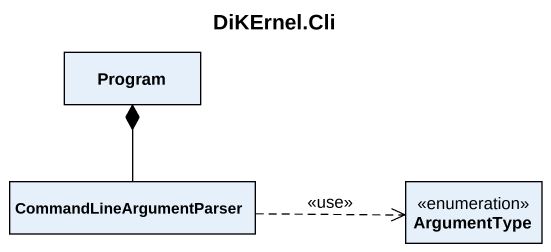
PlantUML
@startuml
title DiKErnel.Cli
hide circle
hide empty members
class Program
class CommandLineArgumentParser
enum ArgumentType
Program *-- CommandLineArgumentParser
CommandLineArgumentParser .right.> ArgumentType : <<use>>
@enduml
